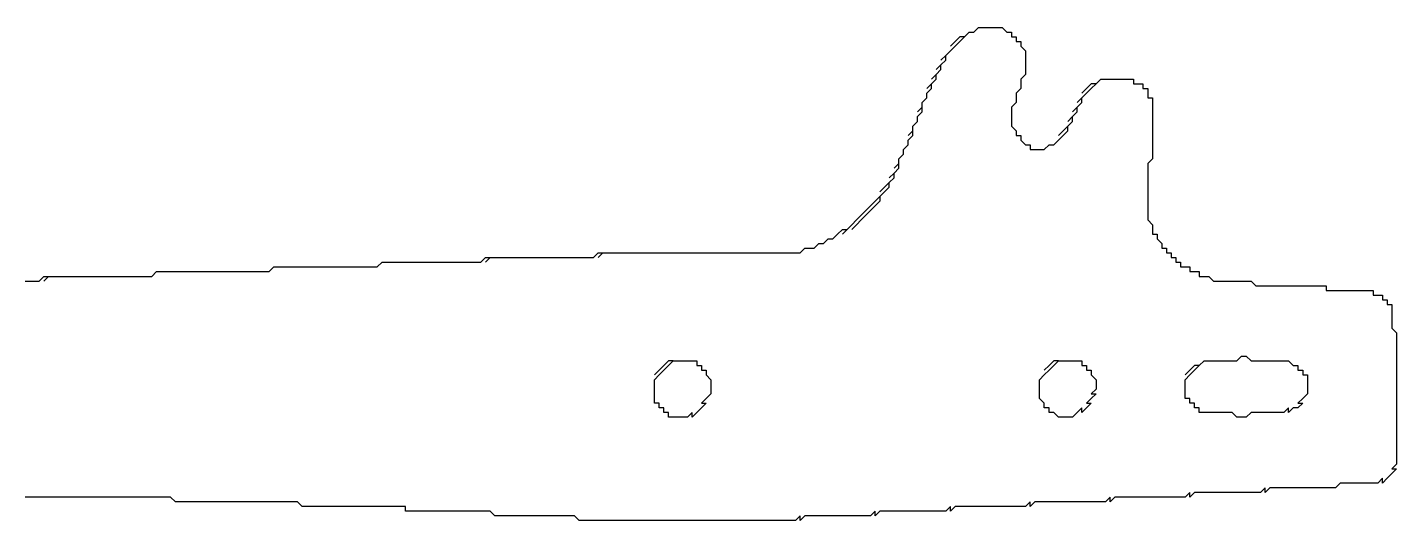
# Model space of a CAD drawing. Header units: metres. Extents: x 1 to 121, y 1 to 27.
# Drawn here: x 61 to 121, y 5.3 to 26.9 of the extents above; entities that cross this region are included whole.
import ezdxf

# ---------------------------------------------------------------- set-up
doc = ezdxf.new("R2010")
doc.units = ezdxf.units.M

msp = doc.modelspace()

# ---------------------------------------------------------------- linework, layer by layer
at = {"layer": 'MainLayer'}
for p, q in [((101.823, 26.536), (101.618, 26.33)), ((101.823, 26.33), (102.029, 26.536)), ((102.029, 26.536), (101.823, 26.536)), ((102.029, 26.536), (102.235, 26.741)), ((102.235, 26.741), (102.44, 26.741)), ((102.44, 26.741), (102.646, 26.947)), ((102.646, 26.947), (102.852, 26.947)), ((102.852, 26.947), (103.058, 26.947)), ((103.058, 26.947), (103.263, 26.947)), ((103.263, 26.947), (103.469, 26.947)), ((103.469, 26.947), (103.675, 26.947)), ((103.675, 26.947), (103.88, 26.741)), ((103.88, 26.741), (104.086, 26.741)), ((104.086, 26.741), (104.086, 26.536)), ((104.086, 26.536), (104.292, 26.536)), ((104.292, 26.536), (104.292, 26.33)), ((101.206, 25.713), (101.412, 25.919)), ((101.618, 26.33), (101.412, 26.124)), ((101.412, 25.919), (101.618, 26.124)), ((101.618, 26.124), (101.823, 26.33)), ((104.292, 26.33), (104.498, 26.33)), ((104.498, 26.33), (104.498, 26.124)), ((104.498, 26.124), (104.703, 25.919)), ((104.703, 25.919), (104.703, 25.713)), ((101.001, 25.302), (100.795, 25.096)), ((101.206, 25.713), (101.001, 25.507)), ((101.001, 25.302), (101.206, 25.507)), ((101.001, 25.096), (101.001, 25.302)), ((101.206, 25.507), (101.206, 25.713)), ((104.703, 25.713), (104.703, 25.507)), ((104.703, 25.507), (104.703, 25.302)), ((104.703, 25.302), (104.703, 25.096)), ((100.795, 24.89), (100.589, 24.684)), ((100.589, 24.479), (100.795, 24.684)), ((100.795, 24.89), (101.001, 25.096)), ((100.795, 24.684), (100.795, 24.89)), ((104.703, 24.89), (104.498, 24.684)), ((104.498, 24.684), (104.498, 24.479)), ((104.703, 25.096), (104.703, 24.89)), ((107.789, 24.479), (107.994, 24.684)), ((107.994, 24.684), (108.2, 24.684)), ((108.2, 24.684), (108.406, 24.684)), ((108.406, 24.684), (108.612, 24.684)), ((108.612, 24.684), (108.817, 24.684)), ((108.817, 24.684), (109.023, 24.684)), ((109.023, 24.684), (109.229, 24.684)), ((109.229, 24.684), (109.434, 24.684)), ((109.434, 24.684), (109.434, 24.479)), ((100.589, 24.479), (100.383, 24.273)), ((100.383, 24.067), (100.589, 24.273)), ((100.383, 23.862), (100.383, 24.067)), ((100.589, 24.273), (100.589, 24.479)), ((104.498, 24.273), (104.292, 24.067)), ((104.292, 24.067), (104.292, 23.862)), ((104.498, 24.479), (104.498, 24.273)), ((107.377, 24.273), (107.172, 24.067)), ((107.172, 23.862), (107.377, 24.067)), ((107.583, 24.479), (107.377, 24.273)), ((107.377, 24.067), (107.583, 24.273)), ((107.583, 24.273), (107.789, 24.479)), ((107.789, 24.479), (107.583, 24.479)), ((109.434, 24.479), (109.64, 24.479)), ((109.64, 24.479), (109.846, 24.479)), ((109.846, 24.479), (109.846, 24.273)), ((109.846, 24.273), (110.052, 24.273)), ((110.052, 24.273), (110.052, 24.067)), ((110.052, 24.067), (110.052, 23.862)), ((100.178, 23.45), (99.972, 23.245)), ((100.178, 23.656), (100.383, 23.862)), ((100.178, 23.45), (100.178, 23.656)), ((100.178, 23.245), (100.178, 23.45)), ((104.292, 23.656), (104.086, 23.45)), ((104.086, 23.45), (104.086, 23.245)), ((104.292, 23.862), (104.292, 23.656)), ((106.966, 23.45), (106.76, 23.245)), ((107.172, 23.862), (106.966, 23.656)), ((106.966, 23.45), (107.172, 23.656)), ((106.966, 23.245), (106.966, 23.45)), ((107.172, 23.656), (107.172, 23.862)), ((110.052, 23.862), (110.257, 23.862)), ((110.257, 23.862), (110.257, 23.656)), ((110.257, 23.656), (110.257, 23.45)), ((110.257, 23.45), (110.257, 23.245)), ((99.766, 22.627), (99.972, 22.833)), ((99.972, 23.039), (100.178, 23.245)), ((99.972, 22.833), (99.972, 23.039)), ((104.086, 23.245), (104.086, 23.039)), ((104.086, 23.039), (104.086, 22.833)), ((104.086, 22.833), (104.086, 22.627)), ((106.76, 23.039), (106.555, 22.833)), ((106.555, 22.627), (106.76, 22.833)), ((106.76, 23.039), (106.966, 23.245)), ((106.76, 22.833), (106.76, 23.039)), ((110.257, 23.245), (110.257, 23.039)), ((110.257, 23.039), (110.257, 22.833)), ((110.257, 22.833), (110.257, 22.627)), ((99.766, 22.422), (99.561, 22.216)), ((99.561, 22.01), (99.766, 22.216)), ((99.766, 22.422), (99.766, 22.627)), ((99.766, 22.216), (99.766, 22.422)), ((104.086, 22.627), (104.292, 22.422)), ((104.292, 22.422), (104.292, 22.216)), ((104.292, 22.216), (104.498, 22.216)), ((104.498, 22.216), (104.498, 22.01)), ((106.349, 22.422), (106.143, 22.216)), ((106.143, 22.01), (106.349, 22.216)), ((106.555, 22.627), (106.349, 22.422)), ((106.349, 22.216), (106.555, 22.422)), ((106.555, 22.422), (106.555, 22.627)), ((110.257, 22.627), (110.257, 22.422)), ((110.257, 22.422), (110.257, 22.216)), ((110.257, 22.216), (110.257, 22.01)), ((99.355, 21.599), (99.561, 21.805)), ((99.355, 21.393), (99.355, 21.599)), ((99.561, 21.805), (99.561, 22.01)), ((104.498, 22.01), (104.703, 21.805)), ((104.703, 21.805), (104.909, 21.805)), ((104.909, 21.805), (104.909, 21.599)), ((104.909, 21.599), (105.115, 21.599)), ((105.115, 21.599), (105.32, 21.599)), ((105.32, 21.599), (105.526, 21.599)), ((105.526, 21.599), (105.732, 21.805)), ((105.732, 21.805), (105.937, 21.805)), ((105.937, 21.805), (106.143, 22.01)), ((110.257, 22.01), (110.257, 21.805)), ((110.257, 21.805), (110.257, 21.599)), ((110.257, 21.599), (110.257, 21.393)), ((99.149, 21.187), (99.355, 21.393)), ((99.149, 20.982), (99.149, 21.187)), ((110.257, 21.187), (110.052, 20.982)), ((110.257, 21.393), (110.257, 21.187)), ((98.944, 20.57), (98.738, 20.365)), ((99.149, 20.982), (98.944, 20.776)), ((98.944, 20.57), (99.149, 20.776)), ((98.944, 20.365), (98.944, 20.57)), ((99.149, 20.776), (99.149, 20.982)), ((110.052, 20.982), (110.052, 20.776)), ((110.052, 20.776), (110.052, 20.57)), ((110.052, 20.57), (110.052, 20.365)), ((98.532, 19.953), (98.326, 19.748)), ((98.738, 20.159), (98.532, 19.953)), ((98.532, 19.748), (98.738, 19.953)), ((98.738, 20.159), (98.944, 20.365)), ((98.738, 19.953), (98.738, 20.159)), ((110.052, 20.365), (110.052, 20.159)), ((110.052, 20.159), (110.052, 19.953)), ((110.052, 19.953), (110.052, 19.748)), ((97.915, 19.13), (98.121, 19.336)), ((98.121, 19.336), (98.326, 19.542)), ((98.326, 19.336), (98.121, 19.13)), ((98.326, 19.542), (98.532, 19.748)), ((98.326, 19.542), (98.326, 19.336)), ((110.052, 19.748), (110.052, 19.542)), ((110.052, 19.542), (110.052, 19.336)), ((110.052, 19.336), (110.052, 19.13)), ((97.298, 18.513), (97.504, 18.719)), ((97.504, 18.719), (97.709, 18.925)), ((97.709, 18.719), (97.504, 18.513)), ((97.709, 18.925), (97.915, 19.13)), ((97.915, 18.925), (97.709, 18.719)), ((98.121, 19.13), (97.915, 18.925)), ((110.052, 19.13), (110.052, 18.925)), ((110.052, 18.925), (110.052, 18.719)), ((110.052, 18.719), (110.052, 18.513)), ((96.475, 17.896), (96.681, 18.102)), ((96.681, 18.102), (96.886, 18.102)), ((96.886, 18.102), (96.681, 17.896)), ((96.886, 18.102), (97.092, 18.308)), ((97.092, 18.308), (97.298, 18.513)), ((97.298, 18.308), (97.092, 18.102)), ((97.504, 18.513), (97.298, 18.308)), ((110.052, 18.513), (110.257, 18.308)), ((110.257, 18.308), (110.257, 18.102)), ((110.257, 18.102), (110.257, 17.896)), ((95.447, 17.279), (95.652, 17.485)), ((95.652, 17.485), (95.858, 17.485)), ((95.858, 17.485), (96.064, 17.691)), ((96.064, 17.691), (96.269, 17.691)), ((96.269, 17.691), (96.475, 17.896)), ((110.257, 17.896), (110.463, 17.896)), ((110.463, 17.896), (110.463, 17.691)), ((110.463, 17.691), (110.669, 17.485)), ((110.669, 17.485), (110.669, 17.279)), ((80.842, 16.662), (81.047, 16.868)), ((81.047, 16.868), (81.253, 16.868)), ((81.253, 16.868), (81.047, 16.662)), ((81.253, 16.868), (81.459, 16.868)), ((81.459, 16.868), (81.664, 16.868)), ((81.664, 16.868), (81.87, 16.868)), ((81.87, 16.868), (82.076, 16.868)), ((82.076, 16.868), (82.282, 16.868)), ((82.282, 16.868), (82.487, 16.868)), ((82.487, 16.868), (82.693, 16.868)), ((82.693, 16.868), (82.899, 16.868)), ((82.899, 16.868), (83.104, 16.868)), ((83.104, 16.868), (83.31, 16.868)), ((83.31, 16.868), (83.516, 16.868)), ((83.516, 16.868), (83.721, 16.868)), ((83.721, 16.868), (83.927, 16.868)), ((83.927, 16.868), (84.133, 16.868)), ((84.133, 16.868), (84.339, 16.868)), ((84.339, 16.868), (84.544, 16.868)), ((84.544, 16.868), (84.75, 16.868)), ((84.75, 16.868), (84.956, 16.868)), ((84.956, 16.868), (85.161, 16.868)), ((85.161, 16.868), (85.367, 16.868)), ((85.367, 16.868), (85.573, 16.868)), ((85.573, 16.868), (85.778, 16.868)), ((85.778, 16.868), (85.984, 17.073)), ((85.984, 17.073), (86.19, 17.073)), ((86.19, 17.073), (85.984, 16.868)), ((86.19, 17.073), (86.396, 17.073)), ((86.396, 17.073), (86.601, 17.073)), ((86.601, 17.073), (86.807, 17.073)), ((86.807, 17.073), (87.013, 17.073)), ((87.013, 17.073), (87.218, 17.073)), ((87.218, 17.073), (87.424, 17.073)), ((87.424, 17.073), (87.63, 17.073)), ((87.63, 17.073), (87.836, 17.073)), ((87.836, 17.073), (88.041, 17.073)), ((88.041, 17.073), (88.247, 17.073)), ((88.247, 17.073), (88.453, 17.073)), ((88.453, 17.073), (88.658, 17.073)), ((88.658, 17.073), (88.864, 17.073)), ((88.864, 17.073), (89.07, 17.073)), ((89.07, 17.073), (89.275, 17.073)), ((89.275, 17.073), (89.481, 17.073)), ((89.481, 17.073), (89.687, 17.073)), ((89.687, 17.073), (89.893, 17.073)), ((89.893, 17.073), (90.098, 17.073)), ((90.098, 17.073), (90.304, 17.073)), ((90.304, 17.073), (90.51, 17.073)), ((90.51, 17.073), (90.715, 17.073)), ((90.715, 17.073), (90.921, 17.073)), ((90.921, 17.073), (91.127, 17.073)), ((91.127, 17.073), (91.332, 17.073)), ((91.332, 17.073), (91.538, 17.073)), ((91.538, 17.073), (91.744, 17.073)), ((91.744, 17.073), (91.95, 17.073)), ((91.95, 17.073), (92.155, 17.073)), ((92.155, 17.073), (92.361, 17.073)), ((92.361, 17.073), (92.567, 17.073)), ((92.567, 17.073), (92.772, 17.073)), ((92.772, 17.073), (92.978, 17.073)), ((92.978, 17.073), (93.184, 17.073)), ((93.184, 17.073), (93.39, 17.073)), ((93.39, 17.073), (93.595, 17.073)), ((93.595, 17.073), (93.801, 17.073)), ((93.801, 17.073), (94.007, 17.073)), ((94.007, 17.073), (94.212, 17.073)), ((94.212, 17.073), (94.418, 17.073)), ((94.418, 17.073), (94.624, 17.073)), ((94.624, 17.073), (94.829, 17.073)), ((94.829, 17.073), (95.035, 17.279)), ((95.035, 17.279), (95.241, 17.279)), ((95.241, 17.279), (95.447, 17.279)), ((110.669, 17.279), (110.874, 17.279)), ((110.874, 17.279), (110.874, 17.073)), ((110.874, 17.073), (111.08, 17.073)), ((111.08, 17.073), (111.08, 16.868)), ((111.08, 16.868), (111.286, 16.868)), ((111.286, 16.868), (111.286, 16.662)), ((66.442, 16.045), (66.648, 16.251)), ((66.648, 16.251), (66.854, 16.251)), ((66.854, 16.251), (67.059, 16.251)), ((67.059, 16.251), (67.265, 16.251)), ((67.265, 16.251), (67.471, 16.251)), ((67.471, 16.251), (67.677, 16.251)), ((67.677, 16.251), (67.882, 16.251)), ((67.882, 16.251), (68.088, 16.251)), ((68.088, 16.251), (68.294, 16.251)), ((68.294, 16.251), (68.499, 16.251)), ((68.499, 16.251), (68.705, 16.251)), ((68.705, 16.251), (68.911, 16.251)), ((68.911, 16.251), (69.116, 16.251)), ((69.116, 16.251), (69.322, 16.251)), ((69.322, 16.251), (69.528, 16.251)), ((69.528, 16.251), (69.734, 16.251)), ((69.734, 16.251), (69.939, 16.251)), ((69.939, 16.251), (70.145, 16.251)), ((70.145, 16.251), (70.351, 16.251)), ((70.351, 16.251), (70.556, 16.251)), ((70.556, 16.251), (70.762, 16.251)), ((70.762, 16.251), (70.968, 16.251)), ((70.968, 16.251), (71.174, 16.251)), ((71.174, 16.251), (71.379, 16.251)), ((71.379, 16.251), (71.585, 16.251)), ((71.585, 16.251), (71.791, 16.456)), ((71.791, 16.456), (71.996, 16.456)), ((71.996, 16.456), (72.202, 16.456)), ((72.202, 16.456), (72.408, 16.456)), ((72.408, 16.456), (72.613, 16.456)), ((72.613, 16.456), (72.819, 16.456)), ((72.819, 16.456), (73.025, 16.456)), ((73.025, 16.456), (73.231, 16.456)), ((73.231, 16.456), (73.436, 16.456)), ((73.436, 16.456), (73.642, 16.456)), ((73.642, 16.456), (73.848, 16.456)), ((73.848, 16.456), (74.053, 16.456)), ((74.053, 16.456), (74.259, 16.456)), ((74.259, 16.456), (74.465, 16.456)), ((74.465, 16.456), (74.67, 16.456)), ((74.67, 16.456), (74.876, 16.456)), ((74.876, 16.456), (75.082, 16.456)), ((75.082, 16.456), (75.288, 16.456)), ((75.288, 16.456), (75.493, 16.456)), ((75.493, 16.456), (75.699, 16.456)), ((75.699, 16.456), (75.905, 16.456)), ((75.905, 16.456), (76.11, 16.456)), ((76.11, 16.456), (76.316, 16.456)), ((76.316, 16.456), (76.522, 16.662)), ((76.522, 16.662), (76.728, 16.662)), ((76.728, 16.662), (76.933, 16.662)), ((76.933, 16.662), (77.139, 16.662)), ((77.139, 16.662), (77.345, 16.662)), ((77.345, 16.662), (77.55, 16.662)), ((77.55, 16.662), (77.756, 16.662)), ((77.756, 16.662), (77.962, 16.662)), ((77.962, 16.662), (78.167, 16.662)), ((78.167, 16.662), (78.373, 16.662)), ((78.373, 16.662), (78.579, 16.662)), ((78.579, 16.662), (78.785, 16.662)), ((78.785, 16.662), (78.99, 16.662)), ((78.99, 16.662), (79.196, 16.662)), ((79.196, 16.662), (79.402, 16.662)), ((79.402, 16.662), (79.607, 16.662)), ((79.607, 16.662), (79.813, 16.662)), ((79.813, 16.662), (80.019, 16.662)), ((80.019, 16.662), (80.224, 16.662)), ((80.224, 16.662), (80.43, 16.662)), ((80.43, 16.662), (80.636, 16.662)), ((80.636, 16.662), (80.842, 16.662)), ((111.286, 16.662), (111.491, 16.662)), ((111.491, 16.662), (111.491, 16.456)), ((111.491, 16.456), (111.697, 16.456)), ((111.697, 16.456), (111.903, 16.456)), ((111.903, 16.456), (111.903, 16.251)), ((111.903, 16.251), (112.109, 16.251)), ((112.109, 16.251), (112.314, 16.251)), ((112.314, 16.251), (112.314, 16.045)), ((60.888, 15.839), (61.094, 15.839)), ((61.094, 15.839), (61.3, 15.839)), ((61.3, 15.839), (61.505, 15.839)), ((61.505, 15.839), (61.711, 16.045)), ((61.711, 16.045), (61.917, 16.045)), ((61.917, 16.045), (61.711, 15.839)), ((61.917, 16.045), (62.123, 16.045)), ((62.123, 16.045), (62.328, 16.045)), ((62.328, 16.045), (62.534, 16.045)), ((62.534, 16.045), (62.74, 16.045)), ((62.74, 16.045), (62.945, 16.045)), ((62.945, 16.045), (63.151, 16.045)), ((63.151, 16.045), (63.357, 16.045)), ((63.357, 16.045), (63.562, 16.045)), ((63.562, 16.045), (63.768, 16.045)), ((63.768, 16.045), (63.974, 16.045)), ((63.974, 16.045), (64.18, 16.045)), ((64.18, 16.045), (64.385, 16.045)), ((64.385, 16.045), (64.591, 16.045)), ((64.591, 16.045), (64.797, 16.045)), ((64.797, 16.045), (65.002, 16.045)), ((65.002, 16.045), (65.208, 16.045)), ((65.208, 16.045), (65.414, 16.045)), ((65.414, 16.045), (65.62, 16.045)), ((65.62, 16.045), (65.825, 16.045)), ((65.825, 16.045), (66.031, 16.045)), ((66.031, 16.045), (66.237, 16.045)), ((66.237, 16.045), (66.442, 16.045)), ((112.314, 16.045), (112.52, 16.045)), ((112.52, 16.045), (112.726, 16.045)), ((112.726, 16.045), (112.931, 15.839)), ((112.931, 15.839), (113.137, 15.839)), ((113.137, 15.839), (113.343, 15.839)), ((113.343, 15.839), (113.548, 15.839)), ((113.548, 15.839), (113.754, 15.839)), ((113.754, 15.839), (113.96, 15.839)), ((113.96, 15.839), (114.166, 15.839)), ((114.166, 15.839), (114.371, 15.839)), ((114.371, 15.839), (114.577, 15.839)), ((114.577, 15.839), (114.783, 15.633)), ((114.783, 15.633), (114.988, 15.633)), ((114.988, 15.633), (115.194, 15.633)), ((115.194, 15.633), (115.4, 15.633)), ((115.4, 15.633), (115.606, 15.633)), ((115.606, 15.633), (115.811, 15.633)), ((115.811, 15.633), (116.017, 15.633)), ((116.017, 15.633), (116.223, 15.633)), ((116.223, 15.633), (116.428, 15.633)), ((116.428, 15.633), (116.634, 15.633)), ((116.634, 15.633), (116.84, 15.633)), ((116.84, 15.633), (117.045, 15.633)), ((117.045, 15.633), (117.251, 15.633)), ((117.251, 15.633), (117.457, 15.633)), ((117.457, 15.633), (117.663, 15.633)), ((117.663, 15.633), (117.868, 15.633)), ((117.868, 15.633), (117.868, 15.428)), ((117.868, 15.428), (118.074, 15.428)), ((118.074, 15.428), (118.28, 15.428)), ((118.28, 15.428), (118.485, 15.428)), ((118.485, 15.428), (118.691, 15.428)), ((118.691, 15.428), (118.897, 15.428)), ((118.897, 15.428), (119.102, 15.428)), ((119.102, 15.428), (119.308, 15.428)), ((119.308, 15.428), (119.514, 15.428)), ((119.514, 15.428), (119.72, 15.428)), ((119.72, 15.428), (119.925, 15.428)), ((119.925, 15.428), (119.925, 15.222)), ((119.925, 15.222), (120.131, 15.222)), ((120.131, 15.222), (120.337, 15.222)), ((120.337, 15.222), (120.337, 15.016)), ((120.337, 15.016), (120.542, 15.016)), ((120.542, 15.016), (120.542, 14.811)), ((120.542, 14.811), (120.748, 14.811)), ((120.748, 14.811), (120.748, 14.605)), ((120.748, 14.605), (120.748, 14.399)), ((120.748, 14.399), (120.748, 14.194)), ((120.748, 14.194), (120.748, 13.988)), ((120.748, 13.988), (120.748, 13.782)), ((120.748, 13.782), (120.954, 13.576)), ((120.954, 13.576), (120.954, 13.371)), ((120.954, 13.371), (120.954, 13.165)), ((120.954, 13.165), (120.954, 12.959)), ((120.954, 12.959), (120.954, 12.754)), ((120.954, 12.754), (120.954, 12.548)), ((88.864, 12.137), (88.658, 11.931)), ((89.07, 12.342), (88.864, 12.137)), ((88.864, 11.931), (89.07, 12.137)), ((89.07, 12.137), (89.275, 12.342)), ((89.275, 12.342), (89.07, 12.342)), ((89.275, 12.342), (89.481, 12.342)), ((89.481, 12.342), (89.687, 12.342)), ((89.687, 12.342), (89.893, 12.342)), ((89.893, 12.342), (90.098, 12.342)), ((90.098, 12.342), (90.304, 12.342)), ((90.304, 12.342), (90.304, 12.137)), ((90.304, 12.137), (90.51, 12.137)), ((90.51, 12.137), (90.51, 11.931)), ((105.732, 12.137), (105.526, 11.931)), ((105.937, 12.342), (105.732, 12.137)), ((105.732, 11.931), (105.937, 12.137)), ((105.937, 12.137), (106.143, 12.342)), ((106.143, 12.342), (105.937, 12.342)), ((106.143, 12.342), (106.349, 12.342)), ((106.349, 12.342), (106.555, 12.342)), ((106.555, 12.342), (106.76, 12.342)), ((106.76, 12.342), (106.966, 12.342)), ((106.966, 12.342), (107.172, 12.342)), ((107.172, 12.342), (107.172, 12.137)), ((107.172, 12.137), (107.377, 12.137)), ((107.377, 12.137), (107.377, 11.931)), ((112.109, 12.137), (111.903, 11.931)), ((112.109, 11.931), (112.314, 12.137)), ((112.314, 12.137), (112.109, 12.137)), ((112.314, 12.137), (112.52, 12.342)), ((112.52, 12.342), (112.726, 12.342)), ((112.726, 12.342), (112.931, 12.342)), ((112.931, 12.342), (113.137, 12.342)), ((113.137, 12.342), (113.343, 12.342)), ((113.343, 12.342), (113.548, 12.342)), ((113.548, 12.342), (113.754, 12.342)), ((113.754, 12.342), (113.96, 12.342)), ((113.96, 12.342), (114.166, 12.548)), ((114.166, 12.548), (114.371, 12.548)), ((114.371, 12.548), (114.577, 12.342)), ((114.577, 12.342), (114.783, 12.342)), ((114.783, 12.342), (114.988, 12.342)), ((114.988, 12.342), (115.194, 12.342)), ((115.194, 12.342), (115.4, 12.342)), ((115.4, 12.342), (115.606, 12.342)), ((115.606, 12.342), (115.811, 12.342)), ((115.811, 12.342), (116.017, 12.342)), ((116.017, 12.342), (116.223, 12.342)), ((116.223, 12.342), (116.428, 12.137)), ((116.428, 12.137), (116.634, 12.137)), ((116.634, 12.137), (116.634, 11.931)), ((120.954, 12.548), (120.954, 12.342)), ((120.954, 12.342), (120.954, 12.137)), ((120.954, 12.137), (120.954, 11.931)), ((88.658, 11.931), (88.453, 11.725)), ((88.453, 11.519), (88.658, 11.725)), ((88.453, 11.314), (88.453, 11.519)), ((88.658, 11.725), (88.864, 11.931)), ((90.51, 11.931), (90.715, 11.931)), ((90.715, 11.931), (90.715, 11.725)), ((90.715, 11.725), (90.921, 11.519)), ((90.921, 11.519), (90.921, 11.314)), ((105.32, 11.519), (105.526, 11.725)), ((105.32, 11.314), (105.32, 11.519)), ((105.526, 11.725), (105.732, 11.931)), ((107.377, 11.931), (107.583, 11.931)), ((107.583, 11.931), (107.583, 11.725)), ((107.583, 11.725), (107.789, 11.519)), ((107.789, 11.519), (107.789, 11.314)), ((111.903, 11.931), (111.697, 11.725)), ((111.697, 11.519), (111.903, 11.725)), ((111.697, 11.314), (111.697, 11.519)), ((111.903, 11.725), (112.109, 11.931)), ((116.634, 11.931), (116.84, 11.931)), ((116.84, 11.931), (116.84, 11.725)), ((116.84, 11.725), (117.045, 11.725)), ((117.045, 11.725), (117.045, 11.519)), ((117.045, 11.519), (117.045, 11.314)), ((120.954, 11.931), (120.954, 11.725)), ((120.954, 11.725), (120.954, 11.519)), ((120.954, 11.519), (120.954, 11.314)), ((88.453, 11.108), (88.453, 11.314)), ((88.453, 10.902), (88.453, 11.108)), ((88.453, 10.697), (88.453, 10.902)), ((90.921, 10.902), (90.715, 10.697)), ((90.921, 11.314), (90.921, 11.108)), ((90.921, 11.108), (90.921, 10.902)), ((105.32, 11.108), (105.32, 11.314)), ((105.32, 10.902), (105.32, 11.108)), ((105.32, 10.697), (105.32, 10.902)), ((107.789, 11.108), (107.583, 10.902)), ((107.583, 10.902), (107.789, 10.902)), ((107.789, 10.902), (107.583, 10.697)), ((107.789, 11.314), (107.789, 11.108)), ((111.697, 11.108), (111.697, 11.314)), ((111.697, 10.902), (111.697, 11.108)), ((111.697, 10.697), (111.697, 10.902)), ((117.045, 10.902), (116.84, 10.697)), ((117.045, 11.314), (117.045, 11.108)), ((117.045, 11.108), (117.045, 10.902)), ((120.954, 11.314), (120.954, 11.108)), ((120.954, 11.108), (120.954, 10.902)), ((120.954, 10.902), (120.954, 10.697)), ((88.453, 10.491), (88.453, 10.697)), ((88.658, 10.491), (88.453, 10.491)), ((88.658, 10.285), (88.658, 10.491)), ((88.864, 10.285), (88.658, 10.285)), ((88.864, 10.079), (88.864, 10.285)), ((90.51, 10.285), (90.304, 10.079)), ((90.715, 10.697), (90.51, 10.491)), ((90.51, 10.491), (90.715, 10.491)), ((90.715, 10.491), (90.51, 10.285)), ((105.526, 10.491), (105.32, 10.697)), ((105.526, 10.285), (105.526, 10.491)), ((105.732, 10.285), (105.526, 10.285)), ((105.732, 10.079), (105.732, 10.285)), ((107.172, 10.285), (106.966, 10.079)), ((107.377, 10.285), (107.172, 10.079)), ((107.172, 10.079), (107.172, 10.285)), ((107.583, 10.697), (107.377, 10.491)), ((107.377, 10.491), (107.583, 10.491)), ((107.583, 10.491), (107.377, 10.285)), ((111.903, 10.697), (111.697, 10.697)), ((111.903, 10.491), (111.903, 10.697)), ((112.109, 10.491), (111.903, 10.491)), ((112.109, 10.285), (112.109, 10.491)), ((112.314, 10.285), (112.109, 10.285)), ((112.314, 10.079), (112.314, 10.285)), ((116.223, 10.285), (116.017, 10.079)), ((116.428, 10.285), (116.223, 10.079)), ((116.223, 10.079), (116.223, 10.285)), ((116.634, 10.285), (116.428, 10.285)), ((116.84, 10.697), (116.634, 10.491)), ((116.634, 10.491), (116.84, 10.491)), ((116.84, 10.491), (116.634, 10.285)), ((120.954, 10.697), (120.954, 10.491)), ((120.954, 10.491), (120.954, 10.285)), ((120.954, 10.285), (120.954, 10.079)), ((89.07, 10.079), (88.864, 10.079)), ((89.07, 9.874), (89.07, 10.079)), ((89.275, 9.874), (89.07, 9.874)), ((89.481, 9.874), (89.275, 9.874)), ((89.687, 9.874), (89.481, 9.874)), ((89.893, 9.874), (89.687, 9.874)), ((90.098, 10.079), (89.893, 9.874)), ((90.304, 10.079), (90.098, 9.874)), ((90.098, 9.874), (90.098, 10.079)), ((105.937, 10.079), (105.732, 10.079)), ((106.143, 9.874), (105.937, 10.079)), ((106.349, 9.874), (106.143, 9.874)), ((106.555, 9.874), (106.349, 9.874)), ((106.76, 9.874), (106.555, 9.874)), ((106.966, 10.079), (106.76, 9.874)), ((112.52, 10.079), (112.314, 10.079)), ((112.726, 10.079), (112.52, 10.079)), ((112.931, 10.079), (112.726, 10.079)), ((113.137, 10.079), (112.931, 10.079)), ((113.343, 10.079), (113.137, 10.079)), ((113.548, 10.079), (113.343, 10.079)), ((113.754, 10.079), (113.548, 10.079)), ((113.96, 9.874), (113.754, 10.079)), ((114.166, 9.874), (113.96, 9.874)), ((114.371, 9.874), (114.166, 9.874)), ((114.577, 10.079), (114.371, 9.874)), ((114.783, 10.079), (114.577, 10.079)), ((114.988, 10.079), (114.783, 10.079)), ((115.194, 10.079), (114.988, 10.079)), ((115.4, 10.079), (115.194, 10.079)), ((115.606, 10.079), (115.4, 10.079)), ((115.811, 10.079), (115.606, 10.079)), ((116.017, 10.079), (115.811, 10.079)), ((120.954, 10.079), (120.954, 9.874)), ((120.954, 9.874), (120.954, 9.668)), ((120.954, 9.668), (120.954, 9.462)), ((120.954, 9.462), (120.954, 9.257)), ((120.954, 9.257), (120.954, 9.051)), ((120.954, 9.051), (120.954, 8.845)), ((120.954, 8.845), (120.954, 8.64)), ((120.954, 8.64), (120.954, 8.434)), ((120.954, 8.434), (120.954, 8.228)), ((120.954, 7.817), (120.748, 7.611)), ((120.954, 8.228), (120.954, 8.022)), ((120.954, 8.022), (120.954, 7.817)), ((120.337, 7.2), (120.131, 6.994)), ((120.542, 7.2), (120.337, 6.994)), ((120.337, 6.994), (120.337, 7.2)), ((120.748, 7.405), (120.542, 7.2)), ((120.748, 7.611), (120.954, 7.611)), ((120.954, 7.611), (120.748, 7.405)), ((115.194, 6.788), (114.988, 6.583)), ((115.4, 6.788), (115.194, 6.583)), ((115.194, 6.583), (115.194, 6.788)), ((115.606, 6.788), (115.4, 6.788)), ((115.811, 6.788), (115.606, 6.788)), ((116.017, 6.788), (115.811, 6.788)), ((116.223, 6.788), (116.017, 6.788)), ((116.428, 6.788), (116.223, 6.788)), ((116.634, 6.788), (116.428, 6.788)), ((116.84, 6.788), (116.634, 6.788)), ((117.045, 6.788), (116.84, 6.788)), ((117.251, 6.788), (117.045, 6.788)), ((117.457, 6.788), (117.251, 6.788)), ((117.663, 6.788), (117.457, 6.788)), ((117.868, 6.788), (117.663, 6.788)), ((118.074, 6.788), (117.868, 6.788)), ((118.28, 6.788), (118.074, 6.788)), ((118.485, 6.994), (118.28, 6.788)), ((118.691, 6.994), (118.485, 6.994)), ((118.897, 6.994), (118.691, 6.994)), ((119.102, 6.994), (118.897, 6.994)), ((119.308, 6.994), (119.102, 6.994)), ((119.514, 6.994), (119.308, 6.994)), ((119.72, 6.994), (119.514, 6.994)), ((119.925, 6.994), (119.72, 6.994)), ((120.131, 6.994), (119.925, 6.994)), ((61.094, 6.377), (60.888, 6.377)), ((61.3, 6.377), (61.094, 6.377)), ((61.505, 6.377), (61.3, 6.377)), ((61.711, 6.377), (61.505, 6.377)), ((61.917, 6.377), (61.711, 6.377)), ((62.123, 6.377), (61.917, 6.377)), ((62.328, 6.377), (62.123, 6.377)), ((62.534, 6.377), (62.328, 6.377)), ((62.74, 6.377), (62.534, 6.377)), ((62.945, 6.377), (62.74, 6.377)), ((63.151, 6.377), (62.945, 6.377)), ((63.357, 6.377), (63.151, 6.377)), ((63.562, 6.377), (63.357, 6.377)), ((63.768, 6.377), (63.562, 6.377)), ((63.974, 6.377), (63.768, 6.377)), ((64.18, 6.377), (63.974, 6.377)), ((64.385, 6.377), (64.18, 6.377)), ((64.591, 6.377), (64.385, 6.377)), ((64.797, 6.377), (64.591, 6.377)), ((65.002, 6.377), (64.797, 6.377)), ((65.208, 6.377), (65.002, 6.377)), ((65.414, 6.377), (65.208, 6.377)), ((65.62, 6.377), (65.414, 6.377)), ((65.825, 6.377), (65.62, 6.377)), ((66.031, 6.377), (65.825, 6.377)), ((66.237, 6.377), (66.031, 6.377)), ((66.442, 6.377), (66.237, 6.377)), ((66.648, 6.377), (66.442, 6.377)), ((66.854, 6.377), (66.648, 6.377)), ((67.059, 6.377), (66.854, 6.377)), ((67.265, 6.377), (67.059, 6.377)), ((67.471, 6.171), (67.265, 6.377)), ((67.677, 6.171), (67.471, 6.171)), ((67.882, 6.171), (67.677, 6.171)), ((68.088, 6.171), (67.882, 6.171)), ((68.294, 6.171), (68.088, 6.171)), ((68.499, 6.171), (68.294, 6.171)), ((68.705, 6.171), (68.499, 6.171)), ((68.911, 6.171), (68.705, 6.171)), ((69.116, 6.171), (68.911, 6.171)), ((69.322, 6.171), (69.116, 6.171)), ((69.528, 6.171), (69.322, 6.171)), ((69.734, 6.171), (69.528, 6.171)), ((69.939, 6.171), (69.734, 6.171)), ((70.145, 6.171), (69.939, 6.171)), ((70.351, 6.171), (70.145, 6.171)), ((70.556, 6.171), (70.351, 6.171)), ((70.762, 6.171), (70.556, 6.171)), ((70.968, 6.171), (70.762, 6.171)), ((71.174, 6.171), (70.968, 6.171)), ((71.379, 6.171), (71.174, 6.171)), ((71.585, 6.171), (71.379, 6.171)), ((71.791, 6.171), (71.585, 6.171)), ((71.996, 6.171), (71.791, 6.171)), ((72.202, 6.171), (71.996, 6.171)), ((72.408, 6.171), (72.202, 6.171)), ((72.613, 6.171), (72.408, 6.171)), ((72.819, 6.171), (72.613, 6.171)), ((73.025, 5.965), (72.819, 6.171)), ((104.909, 6.171), (104.703, 5.965)), ((105.115, 6.171), (104.909, 5.965)), ((104.909, 5.965), (104.909, 6.171)), ((105.32, 6.171), (105.115, 6.171)), ((105.526, 6.171), (105.32, 6.171)), ((105.732, 6.171), (105.526, 6.171)), ((105.937, 6.171), (105.732, 6.171)), ((106.143, 6.171), (105.937, 6.171)), ((106.349, 6.171), (106.143, 6.171)), ((106.555, 6.171), (106.349, 6.171)), ((106.76, 6.171), (106.555, 6.171)), ((106.966, 6.171), (106.76, 6.171)), ((107.172, 6.171), (106.966, 6.171)), ((107.377, 6.171), (107.172, 6.171)), ((107.583, 6.171), (107.377, 6.171)), ((107.789, 6.171), (107.583, 6.171)), ((107.994, 6.171), (107.789, 6.171)), ((108.2, 6.171), (107.994, 6.171)), ((108.406, 6.377), (108.2, 6.171)), ((108.612, 6.377), (108.406, 6.171)), ((108.406, 6.171), (108.406, 6.377)), ((108.817, 6.377), (108.612, 6.377)), ((109.023, 6.377), (108.817, 6.377)), ((109.229, 6.377), (109.023, 6.377)), ((109.434, 6.377), (109.229, 6.377)), ((109.64, 6.377), (109.434, 6.377)), ((109.846, 6.377), (109.64, 6.377)), ((110.052, 6.377), (109.846, 6.377)), ((110.257, 6.377), (110.052, 6.377)), ((110.463, 6.377), (110.257, 6.377)), ((110.669, 6.377), (110.463, 6.377)), ((110.874, 6.377), (110.669, 6.377)), ((111.08, 6.377), (110.874, 6.377)), ((111.286, 6.377), (111.08, 6.377)), ((111.491, 6.377), (111.286, 6.377)), ((111.697, 6.377), (111.491, 6.377)), ((111.903, 6.583), (111.697, 6.377)), ((112.109, 6.583), (111.903, 6.377)), ((111.903, 6.377), (111.903, 6.583)), ((112.314, 6.583), (112.109, 6.583)), ((112.52, 6.583), (112.314, 6.583)), ((112.726, 6.583), (112.52, 6.583)), ((112.931, 6.583), (112.726, 6.583)), ((113.137, 6.583), (112.931, 6.583)), ((113.343, 6.583), (113.137, 6.583)), ((113.548, 6.583), (113.343, 6.583)), ((113.754, 6.583), (113.548, 6.583)), ((113.96, 6.583), (113.754, 6.583)), ((114.166, 6.583), (113.96, 6.583)), ((114.371, 6.583), (114.166, 6.583)), ((114.577, 6.583), (114.371, 6.583)), ((114.783, 6.583), (114.577, 6.583)), ((114.988, 6.583), (114.783, 6.583)), ((73.231, 5.965), (73.025, 5.965)), ((73.436, 5.965), (73.231, 5.965)), ((73.642, 5.965), (73.436, 5.965)), ((73.848, 5.965), (73.642, 5.965)), ((74.053, 5.965), (73.848, 5.965)), ((74.259, 5.965), (74.053, 5.965)), ((74.465, 5.965), (74.259, 5.965)), ((74.67, 5.965), (74.465, 5.965)), ((74.876, 5.965), (74.67, 5.965)), ((75.082, 5.965), (74.876, 5.965)), ((75.288, 5.965), (75.082, 5.965)), ((75.493, 5.965), (75.288, 5.965)), ((75.699, 5.965), (75.493, 5.965)), ((75.905, 5.965), (75.699, 5.965)), ((76.11, 5.965), (75.905, 5.965)), ((76.316, 5.965), (76.11, 5.965)), ((76.522, 5.965), (76.316, 5.965)), ((76.728, 5.965), (76.522, 5.965)), ((76.933, 5.965), (76.728, 5.965)), ((77.139, 5.965), (76.933, 5.965)), ((77.345, 5.965), (77.139, 5.965)), ((77.55, 5.965), (77.345, 5.965)), ((77.55, 5.76), (77.55, 5.965)), ((77.756, 5.76), (77.55, 5.76)), ((77.962, 5.76), (77.756, 5.76)), ((78.167, 5.76), (77.962, 5.76)), ((78.373, 5.76), (78.167, 5.76)), ((78.579, 5.76), (78.373, 5.76)), ((78.785, 5.76), (78.579, 5.76)), ((78.99, 5.76), (78.785, 5.76)), ((79.196, 5.76), (78.99, 5.76)), ((79.402, 5.76), (79.196, 5.76)), ((79.607, 5.76), (79.402, 5.76)), ((79.813, 5.76), (79.607, 5.76)), ((80.019, 5.76), (79.813, 5.76)), ((80.224, 5.76), (80.019, 5.76)), ((80.43, 5.76), (80.224, 5.76)), ((80.636, 5.76), (80.43, 5.76)), ((80.842, 5.76), (80.636, 5.76)), ((81.047, 5.76), (80.842, 5.76)), ((81.253, 5.76), (81.047, 5.76)), ((81.459, 5.554), (81.253, 5.76)), ((81.664, 5.554), (81.459, 5.554)), ((81.87, 5.554), (81.664, 5.554)), ((82.076, 5.554), (81.87, 5.554)), ((82.282, 5.554), (82.076, 5.554)), ((82.487, 5.554), (82.282, 5.554)), ((82.693, 5.554), (82.487, 5.554)), ((82.899, 5.554), (82.693, 5.554)), ((83.104, 5.554), (82.899, 5.554)), ((83.31, 5.554), (83.104, 5.554)), ((83.516, 5.554), (83.31, 5.554)), ((83.721, 5.554), (83.516, 5.554)), ((83.927, 5.554), (83.721, 5.554)), ((84.133, 5.554), (83.927, 5.554)), ((84.339, 5.554), (84.133, 5.554)), ((84.544, 5.554), (84.339, 5.554)), ((84.75, 5.554), (84.544, 5.554)), ((84.956, 5.554), (84.75, 5.554)), ((85.161, 5.348), (84.956, 5.554)), ((94.829, 5.554), (94.624, 5.348)), ((95.035, 5.554), (94.829, 5.348)), ((94.829, 5.348), (94.829, 5.554)), ((95.241, 5.554), (95.035, 5.554)), ((95.447, 5.554), (95.241, 5.554)), ((95.652, 5.554), (95.447, 5.554)), ((95.858, 5.554), (95.652, 5.554)), ((96.064, 5.554), (95.858, 5.554)), ((96.269, 5.554), (96.064, 5.554)), ((96.475, 5.554), (96.269, 5.554)), ((96.681, 5.554), (96.475, 5.554)), ((96.886, 5.554), (96.681, 5.554)), ((97.092, 5.554), (96.886, 5.554)), ((97.298, 5.554), (97.092, 5.554)), ((97.504, 5.554), (97.298, 5.554)), ((97.709, 5.554), (97.504, 5.554)), ((97.915, 5.554), (97.709, 5.554)), ((98.121, 5.76), (97.915, 5.554)), ((98.326, 5.76), (98.121, 5.554)), ((98.121, 5.554), (98.121, 5.76)), ((98.532, 5.76), (98.326, 5.76)), ((98.738, 5.76), (98.532, 5.76)), ((98.944, 5.76), (98.738, 5.76)), ((99.149, 5.76), (98.944, 5.76)), ((99.355, 5.76), (99.149, 5.76)), ((99.561, 5.76), (99.355, 5.76)), ((99.766, 5.76), (99.561, 5.76)), ((99.972, 5.76), (99.766, 5.76)), ((100.178, 5.76), (99.972, 5.76)), ((100.383, 5.76), (100.178, 5.76)), ((100.589, 5.76), (100.383, 5.76)), ((100.795, 5.76), (100.589, 5.76)), ((101.001, 5.76), (100.795, 5.76)), ((101.206, 5.76), (101.001, 5.76)), ((101.412, 5.965), (101.206, 5.76)), ((101.618, 5.965), (101.412, 5.76)), ((101.412, 5.76), (101.412, 5.965)), ((101.823, 5.965), (101.618, 5.965)), ((102.029, 5.965), (101.823, 5.965)), ((102.235, 5.965), (102.029, 5.965)), ((102.44, 5.965), (102.235, 5.965)), ((102.646, 5.965), (102.44, 5.965)), ((102.852, 5.965), (102.646, 5.965)), ((103.058, 5.965), (102.852, 5.965)), ((103.263, 5.965), (103.058, 5.965)), ((103.469, 5.965), (103.263, 5.965)), ((103.675, 5.965), (103.469, 5.965)), ((103.88, 5.965), (103.675, 5.965)), ((104.086, 5.965), (103.88, 5.965)), ((104.292, 5.965), (104.086, 5.965)), ((104.498, 5.965), (104.292, 5.965)), ((104.703, 5.965), (104.498, 5.965)), ((85.367, 5.348), (85.161, 5.348)), ((85.573, 5.348), (85.367, 5.348)), ((85.778, 5.348), (85.573, 5.348)), ((85.984, 5.348), (85.778, 5.348)), ((86.19, 5.348), (85.984, 5.348)), ((86.396, 5.348), (86.19, 5.348)), ((86.601, 5.348), (86.396, 5.348)), ((86.807, 5.348), (86.601, 5.348)), ((87.013, 5.348), (86.807, 5.348)), ((87.218, 5.348), (87.013, 5.348)), ((87.424, 5.348), (87.218, 5.348)), ((87.63, 5.348), (87.424, 5.348)), ((87.836, 5.348), (87.63, 5.348)), ((88.041, 5.348), (87.836, 5.348)), ((88.247, 5.348), (88.041, 5.348)), ((88.453, 5.348), (88.247, 5.348)), ((88.658, 5.348), (88.453, 5.348)), ((88.864, 5.348), (88.658, 5.348)), ((89.07, 5.348), (88.864, 5.348)), ((89.275, 5.348), (89.07, 5.348)), ((89.481, 5.348), (89.275, 5.348)), ((89.687, 5.348), (89.481, 5.348)), ((89.893, 5.348), (89.687, 5.348)), ((90.098, 5.348), (89.893, 5.348)), ((90.304, 5.348), (90.098, 5.348)), ((90.51, 5.348), (90.304, 5.348)), ((90.715, 5.348), (90.51, 5.348)), ((90.921, 5.348), (90.715, 5.348)), ((91.127, 5.348), (90.921, 5.348)), ((91.332, 5.348), (91.127, 5.348)), ((91.538, 5.348), (91.332, 5.348)), ((91.744, 5.348), (91.538, 5.348)), ((91.95, 5.348), (91.744, 5.348)), ((92.155, 5.348), (91.95, 5.348)), ((92.361, 5.348), (92.155, 5.348)), ((92.567, 5.348), (92.361, 5.348)), ((92.772, 5.348), (92.567, 5.348)), ((92.978, 5.348), (92.772, 5.348)), ((93.184, 5.348), (92.978, 5.348)), ((93.39, 5.348), (93.184, 5.348)), ((93.595, 5.348), (93.39, 5.348)), ((93.801, 5.348), (93.595, 5.348)), ((94.007, 5.348), (93.801, 5.348)), ((94.212, 5.348), (94.007, 5.348)), ((94.418, 5.348), (94.212, 5.348)), ((94.624, 5.348), (94.418, 5.348))]:
    msp.add_line(p, q, dxfattribs=at)

doc.saveas('drawing.dxf')
